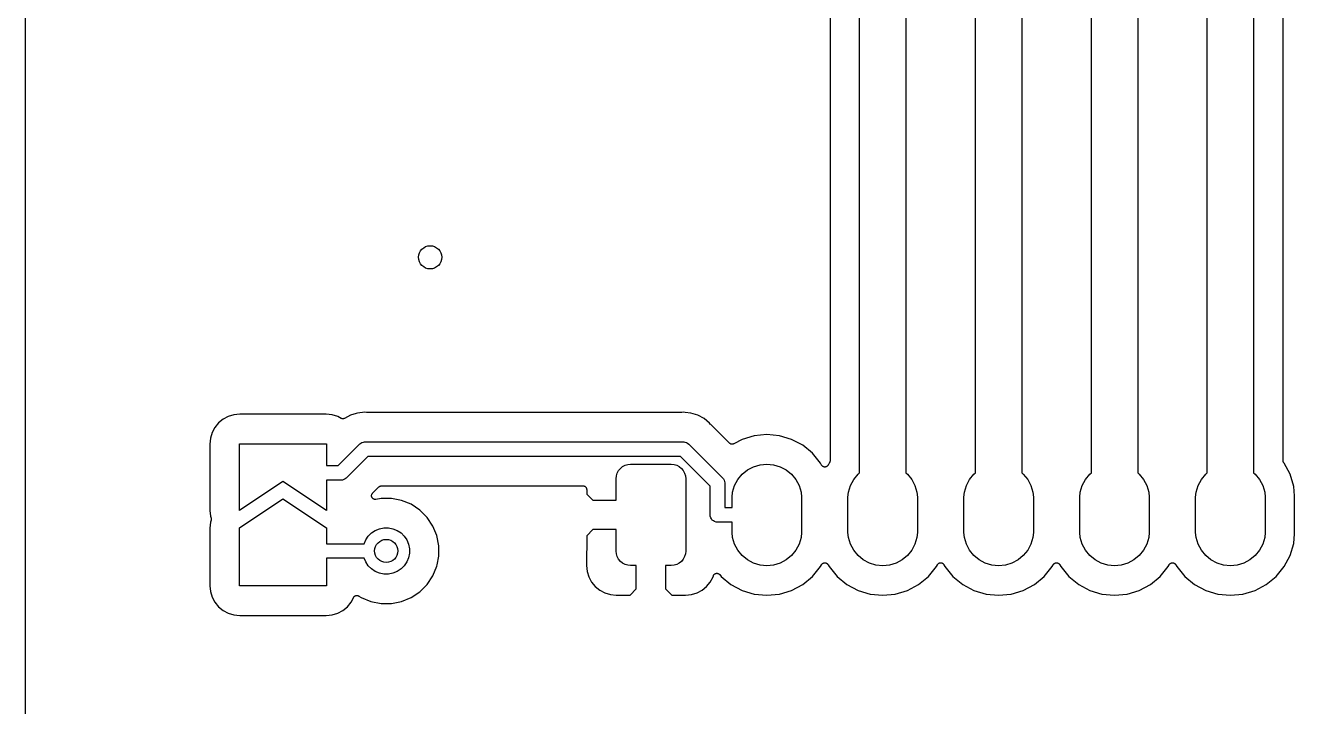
# Model space of a CAD drawing. Extents: x 1 to 139, y -76 to -1.
# Drawn here: x 0.64 to 22.54, y -49.03 to -37.27 of the extents above; entities that cross this region are included whole.
import ezdxf

# ---------------------------------------------------------------- set-up
doc = ezdxf.new("R2010")
doc.units = 0
doc.header["$MEASUREMENT"] = 0
doc.layers.add('BLACK', color=7, linetype='CONTINUOUS')

msp = doc.modelspace()

# ---------------------------------------------------------------- linework, layer by layer
at = {"layer": 'BLACK', "linetype": 'CONTINUOUS'}
for p, q in [((0.635, -56.8778), (0.635, -6.16231)), ((15.03, -44.9971), (15.03, -31.2029)), ((15.83, -31.2029), (15.83, -44.9971)), ((17.03, -44.9971), (17.03, -31.2029)), ((17.83, -31.2029), (17.83, -44.9971)), ((19.03, -44.9971), (19.03, -31.2029)), ((19.83, -31.2029), (19.83, -44.9971)), ((21.03, -44.9971), (21.03, -31.2029)), ((21.83, -31.2029), (21.83, -44.9971)), ((14.522, -31.4179), (14.522, -44.7821)), ((22.338, -44.7821), (22.338, -31.4179)), ((4.13466, -44.0234), (4.0464, -44.0706)), ((4.23042, -43.9943), (4.13466, -44.0234)), ((4.33312, -43.9842), (4.23042, -43.9943)), ((5.82688, -43.9842), (4.33312, -43.9842)), ((5.92958, -43.9943), (5.82688, -43.9842)), ((6.02535, -44.0234), (5.92958, -43.9943)), ((6.08317, -44.0543), (6.02535, -44.0234)), ((6.24809, -43.9982), (6.14304, -44.0543)), ((6.34284, -43.9694), (6.24809, -43.9982)), ((6.36741, -43.962), (6.34284, -43.9694)), ((6.34284, -43.9694), (6.34284, -43.9694)), ((6.4915, -43.9497), (6.36741, -43.962)), ((6.51949, -43.9525), (6.4915, -43.9497)), ((6.52217, -43.9525), (6.51949, -43.9525)), ((6.52483, -43.9528), (6.52217, -43.9525)), ((6.52571, -43.9528), (6.52483, -43.9528)), ((11.959, -43.9528), (6.52571, -43.9528)), ((11.9616, -43.9525), (11.959, -43.9528)), ((11.9643, -43.9526), (11.9616, -43.9525)), ((11.9652, -43.9525), (11.9643, -43.9526)), ((11.9932, -43.9497), (11.9652, -43.9525)), ((12.0212, -43.9525), (11.9932, -43.9497)), ((12.1173, -43.962), (12.0212, -43.9525)), ((12.2366, -43.9982), (12.1173, -43.962)), ((12.3466, -44.0569), (12.2366, -43.9982)), ((3.90557, -44.2114), (3.8584, -44.2997)), ((3.96905, -44.1341), (3.90557, -44.2114)), ((4.0464, -44.0706), (3.96905, -44.1341)), ((6.08861, -44.0566), (6.08317, -44.0543)), ((6.09403, -44.0589), (6.08861, -44.0566)), ((6.09434, -44.0589), (6.09403, -44.0589)), ((6.09462, -44.0591), (6.09434, -44.0589)), ((6.10035, -44.0602), (6.09462, -44.0591)), ((6.10616, -44.0614), (6.10035, -44.0602)), ((6.10647, -44.0614), (6.10616, -44.0614)), ((6.10677, -44.0615), (6.10647, -44.0614)), ((6.11259, -44.0615), (6.10677, -44.0615)), ((6.11855, -44.0616), (6.11259, -44.0615)), ((6.11886, -44.0615), (6.11855, -44.0616)), ((6.11916, -44.0615), (6.11886, -44.0615)), ((6.12491, -44.0604), (6.11916, -44.0615)), ((6.13074, -44.0593), (6.12491, -44.0604)), ((6.13102, -44.0592), (6.13074, -44.0593)), ((6.13132, -44.0591), (6.13102, -44.0592)), ((6.13675, -44.0569), (6.13132, -44.0591)), ((6.14225, -44.0547), (6.13675, -44.0569)), ((6.14278, -44.0544), (6.14225, -44.0547)), ((6.14279, -44.0544), (6.14278, -44.0544)), ((6.1428, -44.0544), (6.14279, -44.0544)), ((6.14304, -44.0543), (6.1428, -44.0544)), ((12.443, -44.136), (12.3466, -44.0569)), ((12.4608, -44.1578), (12.443, -44.136)), ((12.4627, -44.1597), (12.4608, -44.1578)), ((12.4644, -44.1618), (12.4627, -44.1597)), ((12.465, -44.1624), (12.4644, -44.1618)), ((12.7849, -44.4823), (12.465, -44.1624)), ((3.82935, -44.3954), (3.81923, -44.4981)), ((3.8584, -44.2997), (3.82935, -44.3954)), ((6.44425, -44.4695), (6.467, -44.4626)), ((6.467, -44.4626), (6.48537, -44.4608)), ((6.48537, -44.4608), (6.48538, -44.4608)), ((6.48538, -44.4608), (6.4915, -44.4602)), ((6.4915, -44.4602), (6.49762, -44.4608)), ((6.49762, -44.4608), (11.9871, -44.4608)), ((11.9871, -44.4608), (11.9932, -44.4602)), ((11.9932, -44.4602), (11.9993, -44.4608)), ((11.9993, -44.4608), (11.9993, -44.4608)), ((11.9993, -44.4608), (12.0177, -44.4626)), ((12.0177, -44.4626), (12.0413, -44.4698)), ((13.0039, -44.4164), (12.8598, -44.4934)), ((13.2128, -44.353), (13.0039, -44.4164)), ((13.43, -44.3316), (13.2128, -44.353)), ((13.6472, -44.353), (13.43, -44.3316)), ((13.8561, -44.4164), (13.6472, -44.353)), ((14.0486, -44.5193), (13.8561, -44.4164)), ((3.81923, -44.4981), (3.81923, -45.6419)), ((4.33, -45.645), (4.33, -44.495)), ((4.33, -44.495), (5.83, -44.495)), ((5.83, -44.495), (5.83, -44.87)), ((6.03052, -44.87), (6.39878, -44.5017)), ((6.39878, -44.5017), (6.40268, -44.497)), ((6.40268, -44.497), (6.40744, -44.4931)), ((6.40744, -44.4931), (6.40745, -44.4931)), ((6.40745, -44.4931), (6.42172, -44.4814)), ((6.42172, -44.4814), (6.44343, -44.4698)), ((6.44343, -44.4698), (6.44425, -44.4695)), ((12.0413, -44.4698), (12.063, -44.4814)), ((12.063, -44.4814), (12.082, -44.497)), ((12.082, -44.497), (12.0859, -44.5018)), ((12.0859, -44.5018), (12.6618, -45.0776)), ((12.7871, -44.4841), (12.7849, -44.4823)), ((12.7891, -44.4862), (12.7871, -44.4841)), ((12.7919, -44.4881), (12.7891, -44.4862)), ((12.7945, -44.4902), (12.7919, -44.4881)), ((12.797, -44.4916), (12.7945, -44.4902)), ((12.7994, -44.4932), (12.797, -44.4916)), ((12.8025, -44.4945), (12.7994, -44.4932)), ((12.8054, -44.4961), (12.8025, -44.4945)), ((12.8082, -44.4969), (12.8054, -44.4961)), ((12.8108, -44.498), (12.8082, -44.4969)), ((12.8141, -44.4987), (12.8108, -44.498)), ((12.8173, -44.4997), (12.8141, -44.4987)), ((12.8201, -44.5), (12.8173, -44.4997)), ((12.8229, -44.5006), (12.8201, -44.5)), ((12.8263, -44.5006), (12.8229, -44.5006)), ((12.8296, -44.5009), (12.8263, -44.5006)), ((12.8325, -44.5007), (12.8296, -44.5009)), ((12.8353, -44.5007), (12.8325, -44.5007)), ((12.8386, -44.5001), (12.8353, -44.5007)), ((12.842, -44.4998), (12.8386, -44.5001)), ((12.8447, -44.499), (12.842, -44.4998)), ((12.8475, -44.4984), (12.8447, -44.499)), ((12.8506, -44.4972), (12.8475, -44.4984)), ((12.8538, -44.4962), (12.8506, -44.4972)), ((12.8563, -44.4949), (12.8538, -44.4962)), ((12.859, -44.4939), (12.8563, -44.4949)), ((12.8598, -44.4934), (12.859, -44.4939)), ((14.2173, -44.6577), (14.0486, -44.5193)), ((14.3557, -44.8264), (14.2173, -44.6577)), ((5.83, -44.87), (6.03052, -44.87)), ((6.54328, -44.7108), (6.17503, -45.079)), ((11.9414, -44.7108), (6.54328, -44.7108)), ((10.9032, -44.9182), (10.9411, -44.8871)), ((10.9411, -44.8871), (10.9843, -44.864)), ((10.9843, -44.864), (11.0312, -44.8498)), ((11.0312, -44.8498), (11.08, -44.845)), ((11.08, -44.845), (11.78, -44.845)), ((11.78, -44.845), (11.8288, -44.8498)), ((11.8288, -44.8498), (11.8757, -44.864)), ((11.8757, -44.864), (11.9189, -44.8871)), ((11.9189, -44.8871), (11.9568, -44.9182)), ((12.4527, -45.2221), (11.9414, -44.7108)), ((13.095, -44.9437), (13.1993, -44.888)), ((13.1993, -44.888), (13.3124, -44.8537)), ((13.3124, -44.8537), (13.43, -44.8421)), ((13.43, -44.8421), (13.5476, -44.8537)), ((13.5476, -44.8537), (13.6607, -44.888)), ((13.6607, -44.888), (13.765, -44.9437)), ((14.374, -44.8606), (14.3557, -44.8264)), ((14.3774, -44.8657), (14.374, -44.8606)), ((14.3807, -44.8707), (14.3774, -44.8657)), ((14.3808, -44.8708), (14.3807, -44.8707)), ((14.3809, -44.8709), (14.3808, -44.8708)), ((14.3853, -44.8754), (14.3809, -44.8709)), ((14.3894, -44.8795), (14.3853, -44.8754)), ((14.3895, -44.8796), (14.3894, -44.8795)), ((14.3896, -44.8797), (14.3895, -44.8796)), ((14.3947, -44.8831), (14.3896, -44.8797)), ((14.3997, -44.8865), (14.3947, -44.8831)), ((14.3998, -44.8865), (14.3997, -44.8865)), ((14.3999, -44.8866), (14.3998, -44.8865)), ((14.4055, -44.889), (14.3999, -44.8866)), ((14.4111, -44.8913), (14.4055, -44.889)), ((14.4112, -44.8913), (14.4111, -44.8913)), ((14.4114, -44.8914), (14.4112, -44.8913)), ((14.4173, -44.8926), (14.4114, -44.8914)), ((14.4232, -44.8938), (14.4173, -44.8926)), ((14.4234, -44.8938), (14.4232, -44.8938)), ((14.4235, -44.8939), (14.4234, -44.8938)), ((14.4296, -44.8939), (14.4235, -44.8939)), ((14.4356, -44.894), (14.4296, -44.8939)), ((14.4358, -44.8939), (14.4356, -44.894)), ((14.4359, -44.8939), (14.4358, -44.8939)), ((14.4418, -44.8928), (14.4359, -44.8939)), ((14.4478, -44.8917), (14.4418, -44.8928)), ((14.4479, -44.8916), (14.4478, -44.8917)), ((14.4481, -44.8916), (14.4479, -44.8916)), ((14.4537, -44.8893), (14.4481, -44.8916)), ((14.4593, -44.887), (14.4537, -44.8893)), ((14.4594, -44.887), (14.4593, -44.887)), ((14.4595, -44.8869), (14.4594, -44.887)), ((14.4646, -44.8836), (14.4595, -44.8869)), ((14.4697, -44.8803), (14.4646, -44.8836)), ((14.4698, -44.8802), (14.4697, -44.8803)), ((14.4699, -44.8801), (14.4698, -44.8802)), ((14.4743, -44.8758), (14.4699, -44.8801)), ((14.4786, -44.8716), (14.4743, -44.8758)), ((14.4787, -44.8714), (14.4786, -44.8715)), ((14.4786, -44.8715), (14.4786, -44.8716)), ((14.4822, -44.8663), (14.4787, -44.8714)), ((14.4856, -44.8614), (14.4822, -44.8663)), ((14.4857, -44.8612), (14.4856, -44.8614)), ((14.486, -44.8606), (14.4857, -44.8612)), ((14.4857, -44.8612), (14.4857, -44.8612)), ((14.4857, -44.8612), (14.4857, -44.8612)), ((14.5043, -44.8265), (14.486, -44.8606)), ((14.5076, -44.8224), (14.5043, -44.8265)), ((14.5091, -44.8201), (14.5076, -44.8224)), ((14.5109, -44.818), (14.5091, -44.8201)), ((14.5126, -44.815), (14.5109, -44.818)), ((14.5145, -44.8121), (14.5126, -44.815)), ((14.5155, -44.8096), (14.5145, -44.8121)), ((14.5169, -44.8071), (14.5155, -44.8096)), ((14.5179, -44.8039), (14.5169, -44.8071)), ((14.5192, -44.8007), (14.5179, -44.8039)), ((14.5198, -44.798), (14.5192, -44.8007)), ((14.5206, -44.7953), (14.5198, -44.798)), ((14.521, -44.7919), (14.5206, -44.7953)), ((14.5217, -44.7885), (14.521, -44.7919)), ((14.522, -44.783), (14.5217, -44.7858)), ((14.5217, -44.7858), (14.5217, -44.7885)), ((14.522, -44.7821), (14.522, -44.783)), ((22.3383, -44.7849), (22.338, -44.7821)), ((22.3382, -44.7876), (22.3383, -44.7849)), ((22.3389, -44.791), (22.3382, -44.7876)), ((22.3392, -44.7945), (22.3389, -44.791)), ((22.34, -44.7971), (22.3392, -44.7945)), ((22.3405, -44.7998), (22.34, -44.7971)), ((22.3418, -44.803), (22.3405, -44.7998)), ((22.3428, -44.8063), (22.3418, -44.803)), ((22.3441, -44.8088), (22.3428, -44.8063)), ((22.3451, -44.8113), (22.3441, -44.8088)), ((22.347, -44.8142), (22.3451, -44.8113)), ((22.3486, -44.8173), (22.347, -44.8142)), ((22.3504, -44.8194), (22.3486, -44.8173)), ((22.3519, -44.8217), (22.3504, -44.8194)), ((22.3524, -44.8224), (22.3519, -44.8217)), ((22.3557, -44.8265), (22.3524, -44.8224)), ((22.4586, -45.0189), (22.3557, -44.8265)), ((6.07618, -45.12), (5.83, -45.12)), ((5.83, -45.12), (5.83, -45.645)), ((6.0823, -45.1206), (6.07618, -45.12)), ((6.08842, -45.12), (6.0823, -45.1206)), ((6.08843, -45.12), (6.08842, -45.12)), ((6.1068, -45.1182), (6.08843, -45.12)), ((6.13037, -45.111), (6.1068, -45.1182)), ((6.15208, -45.0994), (6.13037, -45.111)), ((6.17111, -45.0838), (6.15208, -45.0994)), ((6.17503, -45.079), (6.17111, -45.0838)), ((10.83, -45.095), (10.8348, -45.0462)), ((10.83, -45.466), (10.83, -45.095)), ((10.8348, -45.0462), (10.849, -44.9993)), ((10.849, -44.9993), (10.8721, -44.9561)), ((10.8721, -44.9561), (10.9032, -44.9182)), ((11.9568, -44.9182), (11.9879, -44.9561)), ((11.9879, -44.9561), (12.011, -44.9993)), ((12.011, -44.9993), (12.0252, -45.0462)), ((12.0252, -45.0462), (12.03, -45.095)), ((12.03, -45.095), (12.03, -46.345)), ((12.6618, -45.0776), (12.6665, -45.0815)), ((12.6665, -45.0815), (12.6704, -45.0862)), ((12.6704, -45.0862), (12.6821, -45.1005)), ((12.6821, -45.1005), (12.6925, -45.12)), ((12.6925, -45.12), (12.6937, -45.1222)), ((12.873, -45.2143), (12.9287, -45.11)), ((12.9287, -45.11), (13.0037, -45.0187)), ((13.0037, -45.0187), (13.095, -44.9437)), ((13.765, -44.9437), (13.8563, -45.0187)), ((13.8563, -45.0187), (13.9313, -45.11)), ((13.9313, -45.11), (13.987, -45.2143)), ((14.873, -45.2143), (14.9287, -45.11)), ((14.9287, -45.11), (15.0037, -45.0187)), ((15.0037, -45.0187), (15.03, -44.9971)), ((15.83, -44.9971), (15.8563, -45.0187)), ((15.8563, -45.0187), (15.9313, -45.11)), ((15.9313, -45.11), (15.987, -45.2143)), ((16.873, -45.2143), (16.9287, -45.11)), ((16.9287, -45.11), (17.0037, -45.0187)), ((17.0037, -45.0187), (17.03, -44.9971)), ((17.83, -44.9971), (17.8563, -45.0187)), ((17.8563, -45.0187), (17.9313, -45.11)), ((17.9313, -45.11), (17.987, -45.2143)), ((18.873, -45.2143), (18.9287, -45.11)), ((18.9287, -45.11), (19.0037, -45.0187)), ((19.0037, -45.0187), (19.03, -44.9971)), ((19.83, -44.9971), (19.8563, -45.0187)), ((19.8563, -45.0187), (19.9313, -45.11)), ((19.9313, -45.11), (19.987, -45.2143)), ((20.873, -45.2143), (20.9287, -45.11)), ((20.9287, -45.11), (21.0037, -45.0187)), ((21.0037, -45.0187), (21.03, -44.9971)), ((21.83, -44.9971), (21.8563, -45.0187)), ((21.8563, -45.0187), (21.9313, -45.11)), ((21.9313, -45.11), (21.987, -45.2143)), ((22.522, -45.2278), (22.4586, -45.0189)), ((5.08, -45.145), (4.33, -45.645)), ((5.83, -45.645), (5.08, -45.145)), ((6.62772, -45.3448), (6.7351, -45.2374)), ((6.7351, -45.2374), (6.73525, -45.2372)), ((6.73525, -45.2372), (6.73525, -45.2372)), ((6.73525, -45.2372), (6.73526, -45.2372)), ((6.73526, -45.2372), (6.73573, -45.2368)), ((6.73573, -45.2368), (6.74034, -45.2331)), ((6.74034, -45.2331), (6.74486, -45.2294)), ((6.74486, -45.2294), (6.74515, -45.2293)), ((6.74515, -45.2293), (6.74541, -45.229)), ((6.74541, -45.229), (6.75061, -45.2264)), ((6.75061, -45.2264), (6.7558, -45.2236)), ((6.7558, -45.2236), (6.75612, -45.2235)), ((6.75612, -45.2235), (6.75642, -45.2233)), ((6.75642, -45.2233), (6.76205, -45.2217)), ((6.76205, -45.2217), (6.76767, -45.22)), ((6.76767, -45.22), (6.768, -45.22)), ((6.768, -45.22), (6.76832, -45.2199)), ((6.76832, -45.2199), (6.7742, -45.2194)), ((6.7742, -45.2194), (6.78, -45.2188)), ((6.78, -45.2188), (10.258, -45.2188)), ((10.258, -45.2188), (10.2589, -45.2188)), ((10.2589, -45.2188), (10.2647, -45.2195)), ((10.2647, -45.2195), (10.2704, -45.22)), ((10.2704, -45.22), (10.2708, -45.2201)), ((10.2708, -45.2201), (10.2712, -45.2202)), ((10.2712, -45.2202), (10.2767, -45.2219)), ((10.2767, -45.2219), (10.2823, -45.2236)), ((10.2823, -45.2236), (10.2826, -45.2238)), ((10.2826, -45.2238), (10.283, -45.2239)), ((10.283, -45.2239), (10.2881, -45.2267)), ((10.2881, -45.2267), (10.2932, -45.2295)), ((10.2932, -45.2295), (10.2935, -45.2297)), ((10.2935, -45.2297), (10.2938, -45.2299)), ((10.2938, -45.2299), (10.2983, -45.2336)), ((10.2983, -45.2336), (10.3028, -45.2373)), ((10.3028, -45.2373), (10.303, -45.2376)), ((10.303, -45.2376), (10.3033, -45.2379)), ((10.3033, -45.2379), (10.307, -45.2424)), ((10.307, -45.2424), (10.3107, -45.2469)), ((10.3107, -45.2469), (10.3109, -45.2472)), ((10.3109, -45.2472), (10.3111, -45.2475)), ((10.3111, -45.2475), (10.3138, -45.2527)), ((10.3138, -45.2527), (10.3166, -45.2578)), ((10.3166, -45.2578), (10.3167, -45.2582)), ((10.3167, -45.2582), (10.3168, -45.2585)), ((10.3168, -45.2585), (10.3185, -45.264)), ((10.3185, -45.264), (10.3202, -45.2696)), ((10.3202, -45.2696), (10.3202, -45.27)), ((10.3202, -45.27), (10.3203, -45.2704)), ((10.3203, -45.2704), (10.3209, -45.2762)), ((10.3209, -45.2762), (10.3215, -45.282)), ((10.3215, -45.282), (10.3219, -45.3602)), ((12.4527, -45.7139), (12.4527, -45.2221)), ((12.6937, -45.1222), (12.7009, -45.1458)), ((12.7009, -45.1458), (12.7027, -45.1642)), ((12.7027, -45.1642), (12.7027, -45.1642)), ((12.7027, -45.1642), (12.7033, -45.1703)), ((12.7033, -45.1703), (12.7027, -45.1764)), ((12.7027, -45.1764), (12.7027, -45.595)), ((12.83, -45.4155), (12.8387, -45.3274)), ((12.8387, -45.3274), (12.873, -45.2143)), ((13.987, -45.2143), (14.0213, -45.3274)), ((14.0213, -45.3274), (14.03, -45.4155)), ((14.83, -45.4155), (14.8387, -45.3274)), ((14.8387, -45.3274), (14.873, -45.2143)), ((15.987, -45.2143), (16.0213, -45.3274)), ((16.0213, -45.3274), (16.03, -45.4155)), ((16.83, -45.4155), (16.8387, -45.3274)), ((16.8387, -45.3274), (16.873, -45.2143)), ((17.987, -45.2143), (18.0213, -45.3274)), ((18.0213, -45.3274), (18.03, -45.4155)), ((18.83, -45.4155), (18.8387, -45.3274)), ((18.8387, -45.3274), (18.873, -45.2143)), ((19.987, -45.2143), (20.0213, -45.3274)), ((20.0213, -45.3274), (20.03, -45.4155)), ((20.83, -45.4155), (20.8387, -45.3274)), ((20.8387, -45.3274), (20.873, -45.2143)), ((21.987, -45.2143), (22.0213, -45.3274)), ((22.0213, -45.3274), (22.03, -45.4155)), ((22.538, -45.3906), (22.522, -45.2278)), ((4.33, -45.945), (5.08, -45.445)), ((5.08, -45.445), (5.83, -45.945)), ((6.60912, -45.3893), (6.60976, -45.3832)), ((6.60913, -45.3894), (6.60912, -45.3893)), ((6.60912, -45.3895), (6.60913, -45.3894)), ((6.60973, -45.3959), (6.60912, -45.3895)), ((6.61026, -45.4016), (6.60973, -45.3959)), ((6.60976, -45.3832), (6.61038, -45.3771)), ((6.61028, -45.4017), (6.61026, -45.4016)), ((6.61029, -45.4018), (6.61028, -45.4017)), ((6.61204, -45.4076), (6.61029, -45.4018)), ((6.61038, -45.3771), (6.6104, -45.377)), ((6.6104, -45.377), (6.61041, -45.377)), ((6.61041, -45.377), (6.61225, -45.371)), ((6.61377, -45.4135), (6.61204, -45.4076)), ((6.61225, -45.371), (6.614, -45.3653)), ((6.61381, -45.4136), (6.61377, -45.4135)), ((6.61383, -45.4137), (6.61381, -45.4136)), ((6.61668, -45.4191), (6.61383, -45.4137)), ((6.614, -45.3653), (6.61404, -45.3652)), ((6.61404, -45.3652), (6.61406, -45.3651)), ((6.61406, -45.3651), (6.6169, -45.3599)), ((6.61952, -45.4245), (6.61668, -45.4191)), ((6.6169, -45.3599), (6.61985, -45.3544)), ((6.61957, -45.4246), (6.61952, -45.4245)), ((6.61961, -45.4246), (6.61957, -45.4246)), ((6.62334, -45.4292), (6.61961, -45.4246)), ((6.61985, -45.3544), (6.61991, -45.3543)), ((6.61991, -45.3543), (6.61995, -45.3542)), ((6.61995, -45.3542), (6.6237, -45.3497)), ((6.62729, -45.4341), (6.62334, -45.4292)), ((6.6237, -45.3497), (6.62772, -45.3448)), ((6.62736, -45.4342), (6.62729, -45.4341)), ((6.62741, -45.4343), (6.62736, -45.4342)), ((6.63201, -45.4381), (6.62741, -45.4343)), ((6.63679, -45.4421), (6.63201, -45.4381)), ((6.63687, -45.4421), (6.63679, -45.4421)), ((6.63693, -45.4422), (6.63687, -45.4421)), ((6.64228, -45.4451), (6.63693, -45.4422)), ((6.64766, -45.4481), (6.64228, -45.4451)), ((6.64774, -45.4481), (6.64766, -45.4481)), ((6.64781, -45.4481), (6.64774, -45.4481)), ((6.65362, -45.4499), (6.64781, -45.4481)), ((6.65947, -45.4518), (6.65362, -45.4499)), ((6.65956, -45.4518), (6.65947, -45.4518)), ((6.65964, -45.4518), (6.65956, -45.4518)), ((6.6659, -45.4525), (6.65964, -45.4518)), ((6.67179, -45.4532), (6.6659, -45.4525)), ((6.67187, -45.4532), (6.67179, -45.4532)), ((6.67196, -45.4532), (6.67187, -45.4532)), ((6.67813, -45.4526), (6.67196, -45.4532)), ((6.68414, -45.4521), (6.67813, -45.4526)), ((6.6843, -45.4521), (6.68414, -45.4521)), ((6.68431, -45.4521), (6.6843, -45.4521)), ((6.6843, -45.4521), (6.6843, -45.4521)), ((6.68501, -45.452), (6.68431, -45.4521)), ((6.77277, -45.4345), (6.68501, -45.452)), ((6.95163, -45.4345), (6.77277, -45.4345)), ((7.12706, -45.4694), (6.95163, -45.4345)), ((7.2923, -45.5378), (7.12706, -45.4694)), ((7.44102, -45.6372), (7.2923, -45.5378)), ((10.3219, -45.3602), (10.4277, -45.466)), ((10.4277, -45.466), (10.83, -45.466)), ((12.83, -45.595), (12.83, -45.4155)), ((14.03, -45.4155), (14.03, -46.0245)), ((14.83, -46.0245), (14.83, -45.4155)), ((16.03, -45.4155), (16.03, -46.0245)), ((16.83, -46.0245), (16.83, -45.4155)), ((18.03, -45.4155), (18.03, -46.0245)), ((18.83, -46.0245), (18.83, -45.4155)), ((20.03, -45.4155), (20.03, -46.0245)), ((20.83, -46.0245), (20.83, -45.4155)), ((22.03, -45.4155), (22.03, -46.0245)), ((22.538, -46.0494), (22.538, -45.3906)), ((3.81923, -45.6419), (3.82924, -45.744)), ((3.82924, -45.744), (3.83908, -45.7766)), ((3.83908, -45.7766), (3.83933, -45.7775)), ((7.56749, -45.7637), (7.44102, -45.6372)), ((7.66686, -45.9124), (7.56749, -45.7637)), ((12.4521, -45.72), (12.4527, -45.7139)), ((12.4545, -45.7445), (12.4521, -45.72)), ((12.4617, -45.7681), (12.4545, -45.7445)), ((12.4733, -45.7898), (12.4617, -45.7681)), ((12.7027, -45.595), (12.83, -45.595)), ((3.82935, -45.8454), (3.81923, -45.9481)), ((3.81923, -45.9481), (3.81923, -46.9419)), ((3.83906, -45.8134), (3.82935, -45.8454)), ((3.8402, -45.8077), (3.83906, -45.8134)), ((3.83933, -45.7775), (3.84037, -45.7831)), ((3.8414, -45.802), (3.8402, -45.8077)), ((3.84037, -45.7831), (3.8415, -45.7889)), ((3.84141, -45.8016), (3.8414, -45.802)), ((3.84148, -45.8012), (3.84141, -45.8016)), ((3.84149, -45.7954), (3.84148, -45.8012)), ((3.84157, -45.7896), (3.84149, -45.7954)), ((3.8415, -45.7889), (3.8415, -45.7893)), ((3.8415, -45.7893), (3.84157, -45.7896)), ((4.33, -46.945), (4.33, -45.945)), ((5.83, -45.945), (5.83, -46.2175)), ((6.60722, -46.0318), (6.67273, -45.988)), ((6.67273, -45.988), (6.74552, -45.9579)), ((6.74552, -45.9579), (6.8228, -45.9425)), ((6.8228, -45.9425), (6.9016, -45.9425)), ((6.9016, -45.9425), (6.97888, -45.9579)), ((6.97888, -45.9579), (7.05167, -45.988)), ((7.05167, -45.988), (7.11719, -46.0318)), ((7.73531, -46.0776), (7.66686, -45.9124)), ((10.4277, -45.974), (10.3219, -46.0798)), ((10.83, -45.974), (10.4277, -45.974)), ((10.83, -46.345), (10.83, -45.974)), ((12.4889, -45.8088), (12.4733, -45.7898)), ((12.5079, -45.8244), (12.4889, -45.8088)), ((12.5296, -45.836), (12.5079, -45.8244)), ((12.5532, -45.8432), (12.5296, -45.836)), ((12.5716, -45.845), (12.5532, -45.8432)), ((12.5777, -45.8456), (12.5716, -45.845)), ((12.5716, -45.845), (12.5716, -45.845)), ((12.5838, -45.845), (12.5777, -45.8456)), ((12.83, -45.845), (12.5838, -45.845)), ((12.83, -46.0245), (12.83, -45.845)), ((6.48102, -46.2175), (6.50772, -46.153)), ((6.50772, -46.153), (6.5515, -46.0875)), ((6.5515, -46.0875), (6.60722, -46.0318)), ((7.11719, -46.0318), (7.1729, -46.0875)), ((7.1729, -46.0875), (7.21667, -46.153)), ((7.21667, -46.153), (7.24683, -46.2258)), ((7.7702, -46.2531), (7.73531, -46.0776)), ((10.3219, -46.0798), (10.3193, -46.592)), ((12.8387, -46.1126), (12.83, -46.0245)), ((12.873, -46.2257), (12.8387, -46.1126)), ((14.0213, -46.1126), (13.987, -46.2257)), ((14.03, -46.0245), (14.0213, -46.1126)), ((14.8387, -46.1126), (14.83, -46.0245)), ((14.873, -46.2257), (14.8387, -46.1126)), ((16.0213, -46.1126), (15.987, -46.2257)), ((16.03, -46.0245), (16.0213, -46.1126)), ((16.8387, -46.1126), (16.83, -46.0245)), ((16.873, -46.2257), (16.8387, -46.1126)), ((18.0213, -46.1126), (17.987, -46.2257)), ((18.03, -46.0245), (18.0213, -46.1126)), ((18.8387, -46.1126), (18.83, -46.0245)), ((18.873, -46.2257), (18.8387, -46.1126)), ((20.0213, -46.1126), (19.987, -46.2257)), ((20.03, -46.0245), (20.0213, -46.1126)), ((20.8387, -46.1126), (20.83, -46.0245)), ((20.873, -46.2257), (20.8387, -46.1126)), ((22.0213, -46.1126), (21.987, -46.2257)), ((22.03, -46.0245), (22.0213, -46.1126)), ((22.4586, -46.4211), (22.522, -46.2122)), ((22.522, -46.2122), (22.538, -46.0494)), ((5.83, -46.2175), (6.48102, -46.2175)), ((7.24683, -46.2258), (7.2622, -46.3031)), ((7.2622, -46.3819), (7.24683, -46.4592)), ((7.2622, -46.3031), (7.2622, -46.3819)), ((7.74023, -46.5826), (7.7702, -46.4319)), ((7.7702, -46.4319), (7.7702, -46.2531)), ((10.8348, -46.3938), (10.83, -46.345)), ((10.849, -46.4407), (10.8348, -46.3938)), ((12.0252, -46.3938), (12.011, -46.4407)), ((12.03, -46.345), (12.0252, -46.3938)), ((12.9287, -46.33), (12.873, -46.2257)), ((13.0037, -46.4213), (12.9287, -46.33)), ((13.095, -46.4963), (13.0037, -46.4213)), ((13.8563, -46.4213), (13.765, -46.4963)), ((13.9313, -46.33), (13.8563, -46.4213)), ((13.987, -46.2257), (13.9313, -46.33)), ((14.9287, -46.33), (14.873, -46.2257)), ((15.0037, -46.4213), (14.9287, -46.33)), ((15.095, -46.4963), (15.0037, -46.4213)), ((15.8563, -46.4213), (15.765, -46.4963)), ((15.9313, -46.33), (15.8563, -46.4213)), ((15.987, -46.2257), (15.9313, -46.33)), ((16.9287, -46.33), (16.873, -46.2257)), ((17.0037, -46.4213), (16.9287, -46.33)), ((17.095, -46.4963), (17.0037, -46.4213)), ((17.8563, -46.4213), (17.765, -46.4963)), ((17.9313, -46.33), (17.8563, -46.4213)), ((17.987, -46.2257), (17.9313, -46.33)), ((18.9287, -46.33), (18.873, -46.2257)), ((19.0037, -46.4213), (18.9287, -46.33)), ((19.095, -46.4963), (19.0037, -46.4213)), ((19.8563, -46.4213), (19.765, -46.4963)), ((19.9313, -46.33), (19.8563, -46.4213)), ((19.987, -46.2257), (19.9313, -46.33)), ((20.9287, -46.33), (20.873, -46.2257)), ((21.0037, -46.4213), (20.9287, -46.33)), ((21.095, -46.4963), (21.0037, -46.4213)), ((21.8563, -46.4213), (21.765, -46.4963)), ((21.9313, -46.33), (21.8563, -46.4213)), ((21.987, -46.2257), (21.9313, -46.33)), ((22.3557, -46.6136), (22.4586, -46.4211)), ((6.48102, -46.4675), (5.83, -46.4675)), ((5.83, -46.4675), (5.83, -46.945)), ((6.50772, -46.532), (6.48102, -46.4675)), ((6.5515, -46.5975), (6.50772, -46.532)), ((6.60722, -46.6532), (6.5515, -46.5975)), ((6.67273, -46.697), (6.60722, -46.6532)), ((7.11719, -46.6532), (7.05167, -46.697)), ((7.1729, -46.5975), (7.11719, -46.6532)), ((7.21667, -46.532), (7.1729, -46.5975)), ((7.24683, -46.4592), (7.21667, -46.532)), ((7.66686, -46.7726), (7.73531, -46.6074)), ((7.73531, -46.6074), (7.74023, -46.5826)), ((7.74023, -46.5826), (7.74023, -46.5826)), ((10.3193, -46.592), (10.3293, -46.6946)), ((10.8721, -46.4839), (10.849, -46.4407)), ((10.9032, -46.5218), (10.8721, -46.4839)), ((10.9411, -46.5529), (10.9032, -46.5218)), ((10.9843, -46.576), (10.9411, -46.5529)), ((11.0312, -46.5902), (10.9843, -46.576)), ((11.08, -46.595), (11.0312, -46.5902)), ((11.176, -46.595), (11.08, -46.595)), ((11.176, -46.9973), (11.176, -46.595)), ((11.78, -46.595), (11.684, -46.595)), ((11.684, -46.595), (11.684, -46.9973)), ((11.8288, -46.5902), (11.78, -46.595)), ((11.8757, -46.576), (11.8288, -46.5902)), ((11.9189, -46.5529), (11.8757, -46.576)), ((11.9568, -46.5218), (11.9189, -46.5529)), ((11.9879, -46.4839), (11.9568, -46.5218)), ((12.011, -46.4407), (11.9879, -46.4839)), ((13.1993, -46.552), (13.095, -46.4963)), ((13.3124, -46.5863), (13.1993, -46.552)), ((13.43, -46.5979), (13.3124, -46.5863)), ((13.5476, -46.5863), (13.43, -46.5979)), ((13.6607, -46.552), (13.5476, -46.5863)), ((13.765, -46.4963), (13.6607, -46.552)), ((14.2173, -46.7823), (14.3557, -46.6136)), ((14.3557, -46.6136), (14.374, -46.5794)), ((14.374, -46.5794), (14.3743, -46.5788)), ((14.3743, -46.5788), (14.3744, -46.5786)), ((14.3743, -46.5788), (14.3743, -46.5788)), ((14.3743, -46.5788), (14.3743, -46.5788)), ((14.3744, -46.5786), (14.3778, -46.5737)), ((14.3778, -46.5737), (14.3813, -46.5686)), ((14.3813, -46.5686), (14.3814, -46.5685)), ((14.3814, -46.5684), (14.3857, -46.5643)), ((14.3814, -46.5685), (14.3814, -46.5684)), ((14.3857, -46.5643), (14.3901, -46.5599)), ((14.3901, -46.5599), (14.3902, -46.5598)), ((14.3902, -46.5598), (14.3903, -46.5597)), ((14.3903, -46.5597), (14.3954, -46.5564)), ((14.3954, -46.5564), (14.4005, -46.5531)), ((14.4005, -46.5531), (14.4006, -46.553)), ((14.4006, -46.553), (14.4007, -46.553)), ((14.4007, -46.553), (14.4064, -46.5507)), ((14.4064, -46.5507), (14.4119, -46.5484)), ((14.4119, -46.5484), (14.4121, -46.5484)), ((14.4121, -46.5484), (14.4122, -46.5483)), ((14.4122, -46.5483), (14.4181, -46.5472)), ((14.4181, -46.5472), (14.4241, -46.5461)), ((14.4241, -46.5461), (14.4242, -46.5461)), ((14.4242, -46.5461), (14.4244, -46.546)), ((14.4244, -46.546), (14.4303, -46.5461)), ((14.4303, -46.5461), (14.4365, -46.5461)), ((14.4365, -46.5461), (14.4366, -46.5462)), ((14.4366, -46.5462), (14.4368, -46.5462)), ((14.4368, -46.5462), (14.4425, -46.5473)), ((14.4425, -46.5473), (14.4486, -46.5486)), ((14.4486, -46.5486), (14.4488, -46.5486)), ((14.4488, -46.5486), (14.4489, -46.5487)), ((14.4489, -46.5487), (14.4543, -46.551)), ((14.4543, -46.551), (14.4601, -46.5534)), ((14.4601, -46.5534), (14.4602, -46.5535)), ((14.4602, -46.5535), (14.4603, -46.5535)), ((14.4603, -46.5535), (14.4652, -46.5568)), ((14.4652, -46.5568), (14.4704, -46.5603)), ((14.4704, -46.5603), (14.4705, -46.5604)), ((14.4705, -46.5604), (14.4706, -46.5605)), ((14.4706, -46.5605), (14.4747, -46.5646)), ((14.4747, -46.5646), (14.4791, -46.5691)), ((14.4791, -46.5691), (14.4792, -46.5692)), ((14.4792, -46.5692), (14.4793, -46.5693)), ((14.4793, -46.5693), (14.4825, -46.5742)), ((14.4825, -46.5742), (14.486, -46.5794)), ((14.486, -46.5794), (14.5043, -46.6136)), ((14.5043, -46.6136), (14.6427, -46.7823)), ((15.1993, -46.552), (15.095, -46.4963)), ((15.3124, -46.5863), (15.1993, -46.552)), ((15.43, -46.5979), (15.3124, -46.5863)), ((15.5476, -46.5863), (15.43, -46.5979)), ((15.6607, -46.552), (15.5476, -46.5863)), ((15.765, -46.4963), (15.6607, -46.552)), ((16.2173, -46.7823), (16.3557, -46.6136)), ((16.3557, -46.6136), (16.374, -46.5794)), ((16.374, -46.5794), (16.3743, -46.5788)), ((16.3743, -46.5788), (16.3744, -46.5786)), ((16.3743, -46.5788), (16.3743, -46.5788)), ((16.3743, -46.5788), (16.3743, -46.5788)), ((16.3744, -46.5786), (16.3778, -46.5737)), ((16.3778, -46.5737), (16.3813, -46.5686)), ((16.3813, -46.5686), (16.3814, -46.5685)), ((16.3814, -46.5684), (16.3857, -46.5643)), ((16.3814, -46.5685), (16.3814, -46.5684)), ((16.3857, -46.5643), (16.3901, -46.5599)), ((16.3901, -46.5599), (16.3902, -46.5598)), ((16.3902, -46.5598), (16.3903, -46.5597)), ((16.3903, -46.5597), (16.3954, -46.5564)), ((16.3954, -46.5564), (16.4005, -46.5531)), ((16.4005, -46.5531), (16.4006, -46.553)), ((16.4006, -46.553), (16.4007, -46.553)), ((16.4007, -46.553), (16.4064, -46.5507)), ((16.4064, -46.5507), (16.4119, -46.5484)), ((16.4119, -46.5484), (16.4121, -46.5484)), ((16.4121, -46.5484), (16.4122, -46.5483)), ((16.4122, -46.5483), (16.4181, -46.5472)), ((16.4181, -46.5472), (16.4241, -46.5461)), ((16.4241, -46.5461), (16.4242, -46.5461)), ((16.4242, -46.5461), (16.4244, -46.546)), ((16.4244, -46.546), (16.4303, -46.5461)), ((16.4303, -46.5461), (16.4365, -46.5461)), ((16.4365, -46.5461), (16.4366, -46.5462)), ((16.4366, -46.5462), (16.4368, -46.5462)), ((16.4368, -46.5462), (16.4425, -46.5473)), ((16.4425, -46.5473), (16.4486, -46.5486)), ((16.4486, -46.5486), (16.4488, -46.5486)), ((16.4488, -46.5486), (16.4489, -46.5487)), ((16.4489, -46.5487), (16.4543, -46.551)), ((16.4543, -46.551), (16.4601, -46.5534)), ((16.4601, -46.5534), (16.4602, -46.5535)), ((16.4602, -46.5535), (16.4603, -46.5535)), ((16.4603, -46.5535), (16.4652, -46.5568)), ((16.4652, -46.5568), (16.4704, -46.5603)), ((16.4704, -46.5603), (16.4705, -46.5604)), ((16.4705, -46.5604), (16.4706, -46.5605)), ((16.4706, -46.5605), (16.4747, -46.5646)), ((16.4747, -46.5646), (16.4791, -46.5691)), ((16.4791, -46.5691), (16.4792, -46.5692)), ((16.4792, -46.5692), (16.4793, -46.5693)), ((16.4793, -46.5693), (16.4825, -46.5742)), ((16.4825, -46.5742), (16.486, -46.5794)), ((16.486, -46.5794), (16.5043, -46.6136)), ((16.5043, -46.6136), (16.6427, -46.7823)), ((17.1993, -46.552), (17.095, -46.4963)), ((17.3124, -46.5863), (17.1993, -46.552)), ((17.43, -46.5979), (17.3124, -46.5863)), ((17.5476, -46.5863), (17.43, -46.5979)), ((17.6607, -46.552), (17.5476, -46.5863)), ((17.765, -46.4963), (17.6607, -46.552)), ((18.2173, -46.7823), (18.3557, -46.6136)), ((18.3557, -46.6136), (18.374, -46.5794)), ((18.374, -46.5794), (18.3743, -46.5788)), ((18.3743, -46.5788), (18.3744, -46.5786)), ((18.3743, -46.5788), (18.3743, -46.5788)), ((18.3743, -46.5788), (18.3743, -46.5788)), ((18.3744, -46.5786), (18.3778, -46.5737)), ((18.3778, -46.5737), (18.3813, -46.5686)), ((18.3813, -46.5686), (18.3814, -46.5685)), ((18.3814, -46.5684), (18.3857, -46.5643)), ((18.3814, -46.5685), (18.3814, -46.5684)), ((18.3857, -46.5643), (18.3901, -46.5599)), ((18.3901, -46.5599), (18.3902, -46.5598)), ((18.3902, -46.5598), (18.3903, -46.5597)), ((18.3903, -46.5597), (18.3954, -46.5564)), ((18.3954, -46.5564), (18.4005, -46.5531)), ((18.4005, -46.5531), (18.4006, -46.553)), ((18.4006, -46.553), (18.4007, -46.553)), ((18.4007, -46.553), (18.4064, -46.5507)), ((18.4064, -46.5507), (18.4119, -46.5484)), ((18.4119, -46.5484), (18.4121, -46.5484)), ((18.4121, -46.5484), (18.4122, -46.5483)), ((18.4122, -46.5483), (18.4181, -46.5472)), ((18.4181, -46.5472), (18.4241, -46.5461)), ((18.4241, -46.5461), (18.4242, -46.5461)), ((18.4242, -46.5461), (18.4244, -46.546)), ((18.4244, -46.546), (18.4303, -46.5461)), ((18.4303, -46.5461), (18.4365, -46.5461)), ((18.4365, -46.5461), (18.4366, -46.5462)), ((18.4366, -46.5462), (18.4368, -46.5462)), ((18.4368, -46.5462), (18.4425, -46.5473)), ((18.4425, -46.5473), (18.4486, -46.5486)), ((18.4486, -46.5486), (18.4488, -46.5486)), ((18.4488, -46.5486), (18.4489, -46.5487)), ((18.4489, -46.5487), (18.4543, -46.551)), ((18.4543, -46.551), (18.4601, -46.5534)), ((18.4601, -46.5534), (18.4602, -46.5535)), ((18.4602, -46.5535), (18.4603, -46.5535)), ((18.4603, -46.5535), (18.4652, -46.5568)), ((18.4652, -46.5568), (18.4704, -46.5603)), ((18.4704, -46.5603), (18.4705, -46.5604)), ((18.4705, -46.5604), (18.4706, -46.5605)), ((18.4706, -46.5605), (18.4747, -46.5646)), ((18.4747, -46.5646), (18.4791, -46.5691)), ((18.4791, -46.5691), (18.4792, -46.5692)), ((18.4792, -46.5692), (18.4793, -46.5693)), ((18.4793, -46.5693), (18.4825, -46.5742)), ((18.4825, -46.5742), (18.486, -46.5794)), ((18.486, -46.5794), (18.5043, -46.6136)), ((18.5043, -46.6136), (18.6427, -46.7823)), ((19.1993, -46.552), (19.095, -46.4963)), ((19.3124, -46.5863), (19.1993, -46.552)), ((19.43, -46.5979), (19.3124, -46.5863)), ((19.5476, -46.5863), (19.43, -46.5979)), ((19.6607, -46.552), (19.5476, -46.5863)), ((19.765, -46.4963), (19.6607, -46.552)), ((20.2173, -46.7823), (20.3557, -46.6136)), ((20.3557, -46.6136), (20.374, -46.5794)), ((20.374, -46.5794), (20.3743, -46.5788)), ((20.3743, -46.5788), (20.3744, -46.5786)), ((20.3743, -46.5788), (20.3743, -46.5788)), ((20.3743, -46.5788), (20.3743, -46.5788)), ((20.3744, -46.5786), (20.3778, -46.5737)), ((20.3778, -46.5737), (20.3813, -46.5686)), ((20.3813, -46.5686), (20.3814, -46.5685)), ((20.3814, -46.5684), (20.3857, -46.5643)), ((20.3814, -46.5685), (20.3814, -46.5684)), ((20.3857, -46.5643), (20.3901, -46.5599)), ((20.3901, -46.5599), (20.3902, -46.5598)), ((20.3902, -46.5598), (20.3903, -46.5597)), ((20.3903, -46.5597), (20.3954, -46.5564)), ((20.3954, -46.5564), (20.4005, -46.5531)), ((20.4005, -46.5531), (20.4006, -46.553)), ((20.4006, -46.553), (20.4007, -46.553)), ((20.4007, -46.553), (20.4064, -46.5507)), ((20.4064, -46.5507), (20.4119, -46.5484)), ((20.4119, -46.5484), (20.4121, -46.5484)), ((20.4121, -46.5484), (20.4122, -46.5483)), ((20.4122, -46.5483), (20.4181, -46.5472)), ((20.4181, -46.5472), (20.4241, -46.5461)), ((20.4241, -46.5461), (20.4242, -46.5461)), ((20.4242, -46.5461), (20.4244, -46.546)), ((20.4244, -46.546), (20.4303, -46.5461)), ((20.4303, -46.5461), (20.4365, -46.5461)), ((20.4365, -46.5461), (20.4366, -46.5462)), ((20.4366, -46.5462), (20.4368, -46.5462)), ((20.4368, -46.5462), (20.4425, -46.5473)), ((20.4425, -46.5473), (20.4486, -46.5486)), ((20.4486, -46.5486), (20.4488, -46.5486)), ((20.4488, -46.5486), (20.4489, -46.5487)), ((20.4489, -46.5487), (20.4543, -46.551)), ((20.4543, -46.551), (20.4601, -46.5534)), ((20.4601, -46.5534), (20.4602, -46.5535)), ((20.4602, -46.5535), (20.4603, -46.5535)), ((20.4603, -46.5535), (20.4652, -46.5568)), ((20.4652, -46.5568), (20.4704, -46.5603)), ((20.4704, -46.5603), (20.4705, -46.5604)), ((20.4705, -46.5604), (20.4706, -46.5605)), ((20.4706, -46.5605), (20.4747, -46.5646)), ((20.4747, -46.5646), (20.4791, -46.5691)), ((20.4791, -46.5691), (20.4792, -46.5692)), ((20.4792, -46.5692), (20.4793, -46.5693)), ((20.4793, -46.5693), (20.4825, -46.5742)), ((20.4825, -46.5742), (20.486, -46.5794)), ((20.486, -46.5794), (20.5043, -46.6136)), ((20.5043, -46.6136), (20.6427, -46.7823)), ((21.1993, -46.552), (21.095, -46.4963)), ((21.3124, -46.5863), (21.1993, -46.552)), ((21.43, -46.5979), (21.3124, -46.5863)), ((21.5476, -46.5863), (21.43, -46.5979)), ((21.6607, -46.552), (21.5476, -46.5863)), ((21.765, -46.4963), (21.6607, -46.552)), ((22.2173, -46.7823), (22.3557, -46.6136)), ((6.74552, -46.7271), (6.67273, -46.697)), ((6.8228, -46.7425), (6.74552, -46.7271)), ((6.9016, -46.7425), (6.8228, -46.7425)), ((6.97888, -46.7271), (6.9016, -46.7425)), ((7.05167, -46.697), (6.97888, -46.7271)), ((7.56749, -46.9213), (7.66686, -46.7726)), ((10.3293, -46.6946), (10.3584, -46.7903)), ((10.3584, -46.7903), (10.4056, -46.8786)), ((12.4544, -46.8786), (12.5016, -46.7903)), ((12.5016, -46.7903), (12.507, -46.7726)), ((12.507, -46.7726), (12.5072, -46.772)), ((12.5072, -46.772), (12.5073, -46.7717)), ((12.5072, -46.772), (12.5072, -46.772)), ((12.5072, -46.772), (12.5072, -46.772)), ((12.5073, -46.7717), (12.5096, -46.7663)), ((12.5096, -46.7663), (12.512, -46.7606)), ((12.512, -46.7606), (12.5121, -46.7605)), ((12.5121, -46.7605), (12.5122, -46.7603)), ((12.5122, -46.7603), (12.5155, -46.7554)), ((12.5155, -46.7554), (12.519, -46.7503)), ((12.519, -46.7503), (12.5191, -46.7502)), ((12.5191, -46.7502), (12.5192, -46.7501)), ((12.5192, -46.7501), (12.5235, -46.7459)), ((12.5235, -46.7459), (12.5278, -46.7416)), ((12.5278, -46.7416), (12.5279, -46.7416)), ((12.5279, -46.7416), (12.528, -46.7415)), ((12.528, -46.7415), (12.5332, -46.7381)), ((12.5332, -46.7381), (12.5382, -46.7348)), ((12.5382, -46.7348), (12.5383, -46.7348)), ((12.5383, -46.7348), (12.5384, -46.7347)), ((12.5384, -46.7347), (12.5441, -46.7324)), ((12.5441, -46.7324), (12.5496, -46.7301)), ((12.5496, -46.7301), (12.5498, -46.7301)), ((12.5498, -46.7301), (12.5499, -46.7301)), ((12.5499, -46.7301), (12.5559, -46.7289)), ((12.5559, -46.7289), (12.5618, -46.7278)), ((12.5618, -46.7278), (12.562, -46.7278)), ((12.562, -46.7278), (12.5621, -46.7278)), ((12.5621, -46.7278), (12.5681, -46.7278)), ((12.5681, -46.7278), (12.5742, -46.7278)), ((12.5742, -46.7278), (12.5743, -46.7279)), ((12.5743, -46.7279), (12.5745, -46.7279)), ((12.5745, -46.7279), (12.5803, -46.7291)), ((12.5803, -46.7291), (12.5864, -46.7303)), ((12.5864, -46.7303), (12.5865, -46.7303)), ((12.5865, -46.7303), (12.5866, -46.7304)), ((12.5866, -46.7304), (12.5921, -46.7327)), ((12.5921, -46.7327), (12.5978, -46.7351)), ((12.5978, -46.7351), (12.5979, -46.7351)), ((12.5979, -46.7351), (12.598, -46.7352)), ((12.598, -46.7352), (12.6029, -46.7385)), ((12.6029, -46.7385), (12.6081, -46.7419)), ((12.6081, -46.7419), (12.6082, -46.7421)), ((12.6082, -46.7421), (12.6083, -46.7421)), ((12.6083, -46.7421), (12.6125, -46.7464)), ((12.6125, -46.7464), (12.6168, -46.7507)), ((12.6168, -46.7507), (12.6427, -46.7823)), ((12.6427, -46.7823), (12.8114, -46.9207)), ((14.0486, -46.9207), (14.2173, -46.7823)), ((14.6427, -46.7823), (14.8114, -46.9207)), ((16.0486, -46.9207), (16.2173, -46.7823)), ((16.6427, -46.7823), (16.8114, -46.9207)), ((18.0486, -46.9207), (18.2173, -46.7823)), ((18.6427, -46.7823), (18.8114, -46.9207)), ((20.0486, -46.9207), (20.2173, -46.7823)), ((20.6427, -46.7823), (20.8114, -46.9207)), ((22.0486, -46.9207), (22.2173, -46.7823)), ((3.81923, -46.9419), (3.82935, -47.0446)), ((3.82935, -47.0446), (3.8584, -47.1403)), ((5.83, -46.945), (4.33, -46.945)), ((7.2923, -47.1472), (7.44102, -47.0478)), ((7.44102, -47.0478), (7.56749, -46.9213)), ((10.4056, -46.8786), (10.4691, -46.9559)), ((10.4691, -46.9559), (10.5464, -47.0194)), ((10.5464, -47.0194), (10.6347, -47.0666)), ((10.6347, -47.0666), (10.7304, -47.0956)), ((11.0701, -47.1033), (11.176, -46.9973)), ((11.684, -46.9973), (11.7899, -47.1033)), ((12.1296, -47.0956), (12.2253, -47.0666)), ((12.2253, -47.0666), (12.3136, -47.0194)), ((12.3136, -47.0194), (12.3909, -46.9559)), ((12.3909, -46.9559), (12.4544, -46.8786)), ((12.8114, -46.9207), (13.0039, -47.0236)), ((13.0039, -47.0236), (13.2128, -47.087)), ((13.2128, -47.087), (13.43, -47.1084)), ((13.43, -47.1084), (13.6472, -47.087)), ((13.6472, -47.087), (13.8561, -47.0236)), ((13.8561, -47.0236), (14.0486, -46.9207)), ((14.8114, -46.9207), (15.0039, -47.0236)), ((15.0039, -47.0236), (15.2128, -47.087)), ((15.2128, -47.087), (15.43, -47.1084)), ((15.43, -47.1084), (15.6472, -47.087)), ((15.6472, -47.087), (15.8561, -47.0236)), ((15.8561, -47.0236), (16.0486, -46.9207)), ((16.8114, -46.9207), (17.0039, -47.0236)), ((17.0039, -47.0236), (17.2128, -47.087)), ((17.2128, -47.087), (17.43, -47.1084)), ((17.43, -47.1084), (17.6472, -47.087)), ((17.6472, -47.087), (17.8561, -47.0236)), ((17.8561, -47.0236), (18.0486, -46.9207)), ((18.8114, -46.9207), (19.0039, -47.0236)), ((19.0039, -47.0236), (19.2128, -47.087)), ((19.2128, -47.087), (19.43, -47.1084)), ((19.43, -47.1084), (19.6472, -47.087)), ((19.6472, -47.087), (19.8561, -47.0236)), ((19.8561, -47.0236), (20.0486, -46.9207)), ((20.8114, -46.9207), (21.0039, -47.0236)), ((21.0039, -47.0236), (21.2128, -47.087)), ((21.2128, -47.087), (21.43, -47.1084)), ((21.43, -47.1084), (21.6472, -47.087)), ((21.6472, -47.087), (21.8561, -47.0236)), ((21.8561, -47.0236), (22.0486, -46.9207)), ((3.8584, -47.1403), (3.90557, -47.2286)), ((3.90557, -47.2286), (3.96905, -47.3059)), ((3.96905, -47.3059), (4.0464, -47.3694)), ((6.1136, -47.3694), (6.19095, -47.3059)), ((6.19095, -47.3059), (6.25443, -47.2286)), ((6.25443, -47.2286), (6.30023, -47.1429)), ((6.30023, -47.1429), (6.30066, -47.1421)), ((6.30066, -47.1421), (6.3023, -47.1397)), ((6.3023, -47.1397), (6.30368, -47.1372)), ((6.30368, -47.1372), (6.3058, -47.1347)), ((6.3058, -47.1347), (6.30768, -47.1319)), ((6.30768, -47.1319), (6.30976, -47.1299)), ((6.30976, -47.1299), (6.31161, -47.1277)), ((6.31161, -47.1277), (6.31418, -47.1256)), ((6.31418, -47.1256), (6.31655, -47.1233)), ((6.31655, -47.1233), (6.31898, -47.1217)), ((6.31898, -47.1217), (6.32123, -47.1199)), ((6.32123, -47.1199), (6.32417, -47.1183)), ((6.32417, -47.1183), (6.32694, -47.1165)), ((6.32694, -47.1165), (6.32962, -47.1154)), ((6.32962, -47.1154), (6.33219, -47.1141)), ((6.33219, -47.1141), (6.33537, -47.1131)), ((6.33537, -47.1131), (6.33844, -47.1119)), ((6.33844, -47.1119), (6.34128, -47.1113)), ((6.34128, -47.1113), (6.34406, -47.1105)), ((6.34406, -47.1105), (6.34736, -47.1102)), ((6.34736, -47.1102), (6.35062, -47.1096)), ((6.35062, -47.1096), (6.35352, -47.1096)), ((6.35352, -47.1096), (6.3564, -47.1093)), ((6.3564, -47.1093), (6.35969, -47.1097)), ((6.35969, -47.1097), (6.36301, -47.1097)), ((6.36301, -47.1097), (6.36585, -47.1103)), ((6.36585, -47.1103), (6.36873, -47.1106)), ((6.36873, -47.1106), (6.3719, -47.1115)), ((6.3719, -47.1115), (6.37514, -47.1122)), ((6.37514, -47.1122), (6.37781, -47.1133)), ((6.37781, -47.1133), (6.38059, -47.1142)), ((6.38059, -47.1142), (6.38352, -47.1158)), ((6.38352, -47.1158), (6.38656, -47.117)), ((6.38656, -47.117), (6.38895, -47.1187)), ((6.38895, -47.1187), (6.39151, -47.12)), ((6.39151, -47.12), (6.4321, -47.1472)), ((6.4321, -47.1472), (6.59734, -47.2156)), ((6.59734, -47.2156), (6.77277, -47.2505)), ((6.77277, -47.2505), (6.95163, -47.2505)), ((6.95163, -47.2505), (7.12706, -47.2156)), ((7.12706, -47.2156), (7.2923, -47.1472)), ((10.7304, -47.0956), (10.8328, -47.1057)), ((10.8328, -47.1057), (11.0701, -47.1033)), ((11.7899, -47.1033), (12.0272, -47.1057)), ((12.0272, -47.1057), (12.1296, -47.0956)), ((4.0464, -47.3694), (4.13466, -47.4166)), ((4.13466, -47.4166), (4.23042, -47.4457)), ((4.23042, -47.4457), (4.33312, -47.4558)), ((4.33312, -47.4558), (5.82688, -47.4558)), ((5.82688, -47.4558), (5.92958, -47.4457)), ((5.92958, -47.4457), (6.02535, -47.4166)), ((6.02535, -47.4166), (6.1136, -47.3694))]:
    msp.add_line(p, q, dxfattribs=at)
at = {"layer": 'BLACK'}
for centre in [(7.62, -41.275), (6.8622, -46.3425)]:
    msp.add_circle(centre, 0.2, dxfattribs=at)

doc.saveas('drawing.dxf')
